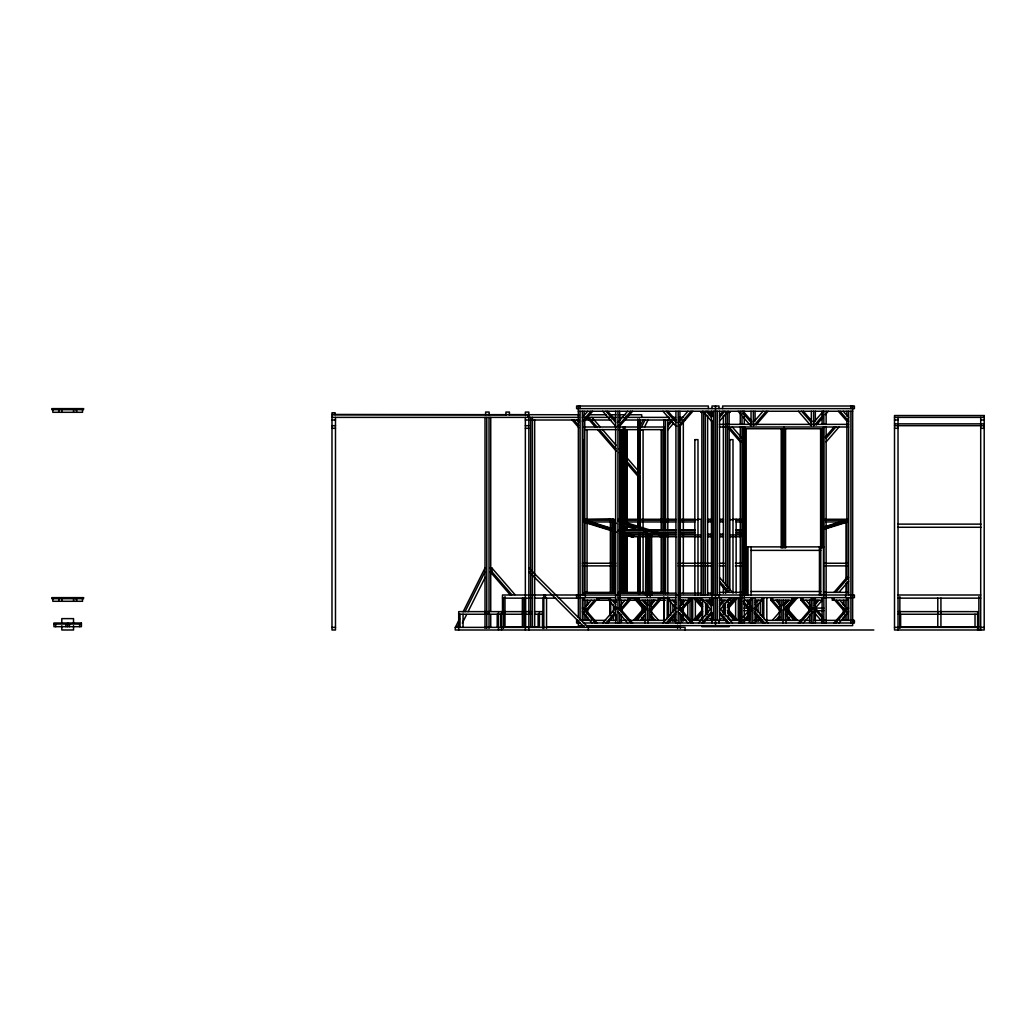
<?xml version="1.0" encoding="UTF-8"?>
<svg xmlns="http://www.w3.org/2000/svg" width="1036" height="1036" viewBox="0 0 1036 1036"><rect width="100%" height="100%" fill="white"/><g stroke="black" fill="none" stroke-linecap="round" stroke-linejoin="round"><path stroke-width="1.5" d="M331.973 417.236L331.986 412.755L335.133 412.755L335.133 414.594M527.971 417.327L527.971 414.698M525.356 414.685L525.356 412.069L528.852 412.069L528.852 629.992M532.4 627.376L532.4 417.378M583.851 519.748L583.851 439.64M584.99 593.162L584.99 522.014M613.856 593.356L613.856 531.183M645.545 595.001L645.894 530.665L642.877 529.746L619.269 529.746M659.44 536.7L659.712 534.952L619.761 522.584M662.561 536.7L662.833 534.952L618.272 521.16M665.669 536.7L665.941 534.952L618.388 520.24M631.766 536.972L632.18 535.198L633.747 535.198L633.333 536.972L631.766 536.972L619.463 533.19M631.507 536.907L632.051 535.159L618.362 530.924M455.309 627.376L459.557 618.893M463.092 611.823L485.016 567.974M457.174 627.376L459.311 623.089M465.022 611.667L485.016 571.691M462.341 623.089L466.627 614.516M468.052 611.667L485.185 577.402M640.054 426.185L643.149 420.007M641.465 427.078L645.001 420.007M644.496 427.078L648.031 420.007M587.723 411.253L582.361 417.443L584.123 417.443M590.934 411.253L582.361 421.147L584.123 421.147L592.696 411.253M617.922 422.455L627.622 411.253M630.833 411.253L617.922 426.172L619.67 426.172L632.595 411.253M667.857 424.125L671.432 420.007M667.819 426.185L672.286 421.03M667.819 429.901L673.529 423.297M678.192 422.455L687.904 411.253M691.116 411.253L678.192 426.172L679.94 426.172L692.864 411.253M719.554 415.371L723.128 411.253M719.515 417.443L724.876 411.253M719.515 421.147L728.088 411.253M585.871 606.436L591.219 600.245M594.444 600.245L585.871 610.152L587.619 610.152L596.192 600.245M753.327 422.455L763.027 411.253M754.312 425.019L766.239 411.253M756.073 425.019L767.987 411.253M602.719 622.999L615.643 608.08M625.032 600.245L619.67 606.436L621.419 606.436M605.943 622.999L615.643 611.797M607.692 622.999L615.449 614.037M633.436 620.37L642.009 610.476L645.519 610.476L636.946 620.37M635.197 620.37L643.77 610.476M650.958 602.784L653.638 599.689M655.166 600.245L649.805 606.436L651.553 606.436M640.157 620.37L645.519 614.18M813.597 422.455L823.309 411.253M814.594 425.019L823.542 414.698M816.342 425.019L823.296 416.99M825.291 414.698L828.269 411.253M663.001 622.999L675.925 608.08M825.355 437.088L834.084 427M679.94 606.436L685.301 600.245M826.132 438.215L835.832 427M666.213 622.999L675.925 611.797M667.961 622.999L675.731 614.037M679.94 610.152L688.513 600.245L688.513 597.63M826.132 441.919L839.056 427M681.701 610.152L690.274 600.245L690.274 597.63M693.278 620.37L701.851 610.476M695.027 620.37L702.641 611.577M696.775 620.37L702.486 613.778M699.986 620.37L702.667 617.275M698.549 622.999L711.473 608.08M701.773 622.999L711.473 611.797M703.522 622.999L712.25 612.911M719.554 604.376L723.128 600.245M719.515 606.436L724.876 600.245M719.515 610.152L728.088 600.245M727.44 601.748L731.015 597.63M727.557 605.322L734.226 597.63M735.974 597.63L727.402 607.523L729.15 607.523L737.723 597.63M755.14 602.304L756.928 600.245M743.097 617.262L748.07 611.525M755.115 604.376L758.676 600.245M743.278 620.758L748.134 615.151M754.273 609.051L761.9 600.245L761.9 597.63M745.039 620.758L748.911 616.278M782.607 605.4L787.075 600.245M786.376 602.784L788.163 600.712M783.462 606.436L788.823 600.245M772.364 620.37L779.978 611.577M794.055 597.63L785.482 607.523L788.979 607.523L797.552 597.63M783.462 610.152L792.035 600.245L792.035 597.63M775.575 620.37L779.15 616.252M787.23 607.523L795.803 597.63M777.324 620.37L780.004 617.275M814.529 603.34L817.21 600.245M798.406 622.999L811.33 608.08L813.079 608.08L800.155 622.999M814.49 605.4L818.958 600.245M814.555 609.051L822.17 600.245L801.009 600.245L801.009 597.63M803.366 622.999L813.079 611.797L811.33 611.797M833.954 592.372L846.878 577.453L848.626 577.453L835.702 592.372M838.927 592.372L848.626 581.17M833.954 622.999L846.878 608.08L848.626 608.08L835.702 622.999M838.927 622.999L848.626 611.797L846.878 611.797M824.824 526.664L846.282 520.02M824.811 527.156L847.629 520.098M825.239 528.438L846.697 521.794M825.07 528.995L847.642 522.014M583.825 519.256L610.67 518.816L615.267 520.24M612.121 519.256L613.778 518.816M578.347 411.253L852.654 411.253M700.647 412.302L705.348 412.302L705.348 595.001M709.595 412.302L712.548 412.302M725.64 412.302L730.354 412.302M331.986 414.594L528.852 414.685M333.579 414.607L506.708 414.75M508.689 414.685L579.033 414.75M588.681 414.75L606.358 414.75M609.44 414.75L616.006 414.75M619.075 414.75L625.653 414.75M628.722 414.75L641.724 414.75L641.724 417.378M579.033 417.378L331.986 417.378L331.986 629.992L335.483 629.992L335.483 417.378M585.444 417.378L616.006 417.378M619.049 417.378L623.866 417.378M625.615 417.378L669.114 417.378M672.079 417.378L675.511 417.378M678.515 417.378L683.475 417.378M894.508 417.378L984.2 417.378M331.986 420.007L335.483 420.007M525.356 420.007L528.852 420.007M530.652 420.007L579.007 420.007M585.301 420.007L611.149 420.007M623.866 420.007L670.719 420.007M673.18 420.007L676.391 420.007M678.515 420.007L685.081 420.007M894.508 420.007L898.018 420.007M980.703 420.007L984.2 420.007M894.508 423.853L984.2 423.853M719.385 424.371L848.626 424.371M331.986 425.692L335.483 425.692M525.356 425.692L528.852 425.692M894.508 425.692L984.2 425.692M583.915 427L616.303 427M618.583 427L664.348 427L664.348 529.525M719.385 427L848.626 427M331.986 428.308L335.483 428.308M525.356 428.308L528.852 428.308M894.508 428.308L898.018 428.308M980.703 428.308L984.2 428.308M743.356 428.749L823.439 428.749M584.783 429.629L616.303 429.629M618.583 429.629L664.348 429.629M640.054 429.901L643.084 429.901M618.414 519.256L675.744 519.256M678.93 519.256L694.845 519.256L694.845 595.001M707.523 519.256L712.315 519.256M720.279 519.256L723.465 519.256M740.921 519.256L732.996 519.256L732.996 593.162M825.135 519.256L847.163 519.256M585.262 520.189L612.017 520.189L611.745 521.95L589.497 521.95M618.246 520.189L675.692 520.189M678.891 520.189L694.845 520.189M707.523 520.072L712.315 520.072M720.279 520.072L723.465 520.072M736.143 520.189L740.934 520.189M825.265 520.189L845.726 520.189M622.778 521.95L675.627 521.95M678.826 521.95L694.845 521.95M707.523 521.846L712.315 521.846M720.279 521.846L723.465 521.846M736.143 521.95L740.947 521.95M825.601 521.95L841.504 521.95M897.72 524.125L981.001 524.125M897.72 527.272L981.001 527.272M649.106 529.746L675.925 529.746M679.072 529.746L694.845 529.746M736.143 529.746L740.882 529.746M619.127 530.665L645.894 530.665M652.11 530.665L675.86 530.665M679.02 530.665L694.845 530.665M736.143 530.665L740.895 530.665M623.361 532.426L645.622 532.426M656.617 532.426L675.731 532.426M678.917 532.426L694.845 532.426M736.143 532.426L740.921 532.426M629.953 534.019L656.707 534.019M662.936 534.019L675.705 534.019M678.891 534.019L694.845 534.019M736.143 534.019L740.934 534.019M707.523 534.136L712.315 534.136M720.279 534.136L723.465 534.136M675.576 534.952L632.957 534.952L632.698 536.7L676.417 536.7M678.787 534.952L701.152 534.952M707.523 534.952L712.315 534.952M720.279 534.952L723.465 534.952M729.849 534.952L740.96 534.952M679.486 536.7L701.152 536.79M707.523 536.79L712.315 536.79M720.279 536.79L723.465 536.726M729.849 536.79L740.753 536.7M746.192 546.879L823.801 546.879M751.061 550.375L820.771 550.375M582.361 563.247L615.811 563.247M678.192 563.247L711.641 563.247M719.36 563.247L724.281 563.247M735.366 563.247L741.711 563.247M824.695 563.247L847.047 563.247M582.361 565.876L615.811 565.876M678.192 565.876L711.641 565.876M719.36 565.876L724.281 565.876M735.366 565.876L741.711 565.876M824.695 565.876L847.047 565.876M490.132 567.974L491.88 567.974L514.97 594.638M751.061 591.504L820.771 591.504M584.783 592.372L610.709 592.372M618.583 592.372L646.14 592.372M650.867 592.372L664.348 592.372L664.348 532.75M719.372 592.372L742.022 592.372M824.384 592.372L848.626 592.372M583.436 593.162L615.41 593.162M618.272 593.162L675.744 593.162M678.891 593.162L701.152 593.162M707.523 593.162L712.315 593.162M743.356 593.252L746.192 593.252M531.377 595.001L502.486 595.001L502.486 612.483M533.449 595.001L742.022 595.001M823.853 595.001L743.356 595.001L743.356 427M824.384 595.001L854.402 595.001L854.402 597.63L678.813 597.63M898.018 595.001L980.703 595.001M615.436 597.63L576.599 597.63L576.599 595.001M618.531 597.63L675.692 597.63M502.486 598.148L531.118 598.148M534.291 598.148L555.749 598.148M558.274 598.148L579.15 598.148M597.5 598.148L610.346 598.148M628.93 598.148L634.433 598.148M659.44 598.148L664.944 598.148M898.018 598.148L980.703 598.148M597.513 598.445L610.476 598.445M629.823 598.445L636.285 598.445M658.909 598.445L665.371 598.445M583.359 600.245L615.293 600.245M618.531 600.245L636.324 600.284M638.966 597.63L638.966 600.245L665.371 600.284M669.101 597.63L669.101 600.245L675.576 600.245M678.813 600.245L691.802 600.245M712.885 600.245L700.336 600.245L700.336 597.63M719.411 600.245L730.652 600.245L730.652 597.63M739.186 600.245L740.947 600.245M744.094 600.245L752.188 600.245M755.296 600.245L761.9 600.245M770.862 597.63L770.862 600.245L792.035 600.245M847.629 600.245L832.245 600.245L832.245 597.63M706.565 601.294L712.548 601.294M749.3 606.436L751.048 606.436L745.687 600.245M779.435 606.436L781.183 606.436L775.834 600.245M809.582 606.436L811.33 606.436L805.969 600.245M743.965 608.08L752.796 608.08M815.021 608.08L823.853 608.08M749.3 610.152L751.048 610.152M743.965 610.709L752.796 610.709M815.021 610.709L823.853 610.709M531.546 611.629L458.702 611.629L458.702 629.992M534.511 611.629L542.475 611.629L542.475 627.376M898.018 611.629L977.634 611.629L977.634 629.992M584.123 611.797L582.361 611.797L592.074 622.999M458.702 614.244L531.546 614.244M534.511 614.244L542.475 614.244M898.018 614.244L977.634 614.244M709.634 618.621L712.561 618.621M719.644 618.621L721.354 618.621M591.375 620.37L580.095 620.37L580.095 411.253M593.667 620.37L605.892 620.37M608.974 620.37L616.303 620.37M620.396 620.37L626.845 620.37M629.253 620.37L665.578 620.37M668.777 620.37L676.754 620.37M686.505 620.37L681.481 620.37L681.481 615.734M691.064 620.37L702.628 620.37M705.503 620.37L727.091 620.37M729.979 620.37L740.287 620.37M742.877 620.37L749.52 620.37L749.52 609.531M754.078 620.37L762.224 620.37M765.41 620.37L801.747 620.37M804.143 620.37L809.828 620.37M814.089 620.37L837.321 620.37M839.613 620.37L854.402 620.37L854.402 622.999L583.19 622.999M580.095 622.999L576.599 622.999L576.599 620.37L578.347 620.37L578.347 625.627L584.174 625.627M53.937 624.048L81.404 624.048M586.415 625.627L852.654 625.627L852.654 406.008M503.405 626.845L530.29 626.845M533.436 626.845L538.189 626.845M546.555 626.845L582.141 626.845M586.998 626.845L677.583 626.845M701.773 626.676L729.24 626.676M899.857 626.845L978.865 626.845M331.986 627.376L335.483 627.376M894.508 627.376L977.634 627.376M980.703 627.376L984.2 627.376M873.814 629.992L455.257 629.992L455.257 627.376L685.081 627.376L685.081 629.992M609 519.256L615.151 521.16M627.22 525.77L634.938 528.166M610.269 521.496L616.42 523.387M619.489 524.345L637.93 530.043M644.081 531.947L650.22 533.851M583.177 519.541L615.358 529.5M618.427 530.458L633.747 535.198M583.139 520.02L615.319 529.979M587.36 522.74L614.944 531.274M621.082 533.177L633.333 536.972M583.346 522.014L616.459 532.258M528.852 567.974L588.241 627.376M528.852 571.691L584.537 627.376M843.265 411.253L848.626 417.443M840.054 411.253L848.626 421.147L846.878 421.147L838.305 411.253M803.366 411.253L812.107 421.341M801.618 411.253L811.33 422.455M798.406 411.253L810.333 425.019M743.097 411.253L751.825 421.341M743.278 413.493L751.048 422.455M738.124 411.253L741.116 414.698M743.097 416.99L750.051 425.019M732.31 427L742.022 438.215M729.098 427L742.022 441.919L740.274 441.919L727.35 427M707.86 411.253L712.328 416.407M706.112 411.253L711.473 417.443M702.9 411.253L711.473 421.147M839.769 600.245L845.13 606.436M836.557 600.245L845.13 610.152L843.382 610.152L834.809 600.245M667.961 411.253L675.731 420.215M666.213 411.253L675.925 422.455M663.001 411.253L675.925 426.172M816.342 609.22L823.296 617.262M814.594 609.22L823.542 619.554M814.568 612.911L821.367 620.758M811.33 610.152L802.758 600.245L802.758 597.63M801.009 600.245L809.582 610.152M797.552 620.37L788.979 610.476L785.482 610.476L794.055 620.37M787.23 610.476L795.803 620.37M777.363 599.689L779.15 601.748M790.844 620.37L785.482 614.18L787.23 614.18L787.23 620.37M607.692 411.253L615.449 420.215M770.862 600.245L779.435 610.152L781.183 610.152L772.61 600.245L772.61 597.63M605.943 411.253L615.643 422.455M602.719 411.253L615.643 426.172M591.944 417.378L600.336 427.065M602.434 429.487L616.057 445.221M619.204 448.847L621.302 451.269M626.547 457.329L640.17 473.063M755.076 608.08L767.987 622.999M588.733 417.378L597.125 427.078M599.235 429.5L616.031 448.899M619.178 452.525L621.276 454.959M626.521 461.02L640.17 476.767M588.034 418.583L595.376 427.078M597.474 429.5L616.381 451.32M625.822 462.224L638.422 476.767M755.076 611.797L764.775 622.999M754.299 612.911L763.027 622.999M743.434 601.346L750.103 609.051M743.589 603.548L748.342 609.051M719.515 577.453L732.439 592.372M719.515 581.17L729.227 592.372M719.709 583.41L727.479 592.372M577.13 420.007L578.917 422.066M573.918 420.007L578.671 425.498M572.157 420.007L578.826 427.7M737.723 620.37L729.15 610.476L727.402 610.476L735.974 620.37M727.557 612.677L734.226 620.37M727.44 616.252L731.015 620.37M719.515 608.08L732.439 622.999M719.515 611.797L729.227 622.999M707.86 600.245L712.328 605.4M719.709 614.037L727.479 622.999M706.112 600.245L711.473 606.436M702.9 600.245L711.473 610.152M699.986 597.63L702.667 600.712M696.775 597.63L702.486 604.221M695.027 597.63L702.641 606.423M693.278 597.63L701.851 607.523M674.06 600.245L675.848 602.304M692.864 622.999L679.94 608.08L678.192 608.08L691.116 622.999M672.312 600.245L675.886 604.376M669.101 600.245L675.77 607.951M678.192 611.797L687.904 622.999M643.926 600.245L648.394 605.4M642.178 600.245L647.539 606.436M651.009 611.577L658.637 620.37M636.946 597.63L645.519 607.523L642.009 607.523L633.436 597.63M638.966 600.245L647.539 610.152M650.958 615.216L655.412 620.37M635.197 597.63L643.77 607.523M650.984 617.275L653.664 620.37M613.791 600.245L615.578 602.304M632.595 622.999L619.67 608.08L617.922 608.08L630.833 622.999M612.043 600.245L615.604 604.376M615.488 607.951L608.818 600.245L608.818 597.63M617.922 611.797L627.622 622.999M597.034 622.999L584.123 608.08L582.361 608.08L595.286 622.999M511.797 594.69L491.88 571.691L490.714 569.217M510.049 594.69L490.132 571.691L491.88 571.691L491.88 567.974M846.14 520.551L846.684 522.312M651.592 535.547L651.838 595.001M650.025 536L650.181 597.63M648.432 535.534L648.678 593.162M980.703 417.378L980.703 629.992M978.865 596.594L978.865 629.992M975.018 614.244L975.018 627.376M940.934 598.148L940.934 626.845M937.787 598.148L937.787 626.845M900.634 614.244L900.634 627.376M899.857 596.594L899.857 628.412M898.018 417.378L898.018 629.992M853.496 620.37L853.496 622.999M850.906 406.008L850.906 408.624M850.906 411.253L850.906 622.999M848.626 411.253L848.626 595.001M848.626 597.63L848.626 620.37M846.878 411.253L846.878 416.084M846.878 418.673L846.878 578.878M846.878 582.102L846.878 593.382M846.878 597.63L846.878 609.751M846.878 612.794L846.878 620.37M845.998 522.014L845.998 578.658M845.998 583.462L845.998 593.162M845.648 595.001L845.648 597.63M845.13 600.245L845.13 611.085M845.13 614.18L845.13 620.37M843.382 600.245L843.382 604.894M843.382 607.99L843.382 614.18M843.382 617.275L843.382 620.37M833.993 597.63L833.993 600.245M826.132 411.253L826.132 424.371M826.132 427L826.132 622.999M823.853 411.253L823.853 424.371M823.853 427L823.853 622.999M823.439 427L823.439 595.001M822.105 411.253L822.105 424.371M822.105 597.293L822.105 622.999M821.924 428.749L821.924 548.096M820.771 546.879L820.771 595.001M820.603 428.749L820.603 548.096M819.45 546.879L819.45 595.001M815.345 411.253L815.345 420.953M815.345 597.63L815.345 622.999M815.112 599.145L815.112 602.175M815.112 606.72L815.112 620.37M813.597 411.253L813.597 425.796M813.079 597.63L813.079 622.999M811.33 411.253L811.33 425.796M811.33 597.63L811.33 610.308M811.33 612.936L811.33 622.999M809.582 600.245L809.582 605.011M809.582 608.184L809.582 611.344M809.582 614.516L809.582 622.455M788.979 604.894L788.979 611.085M788.979 617.275L788.979 620.37M787.23 606.436L787.23 611.085M786.013 620.37L786.013 622.999M785.573 428.749L785.573 548.096M785.482 600.245L785.482 603.34M785.482 606.436L785.482 620.37M784.058 427L784.058 548.096M783.462 600.245L783.462 620.37M783.203 600.245L783.203 604.894M783.203 609.531L783.203 620.37M782.983 620.37L782.983 622.999M782.543 428.749L782.543 548.096M781.222 428.749L781.222 548.096M781.183 600.245L781.183 620.37M779.435 600.245L779.435 604.894M779.435 607.99L779.435 620.37M766.821 597.63L766.821 620.37M763.791 597.63L763.791 618.855M762.47 597.63L762.47 617.339M760.359 600.245L760.359 615.41M760.359 618.453L760.359 621.483M758.093 603.276L758.093 612.38M758.093 616.925L758.093 621.483M756.332 604.804L756.332 610.864M756.332 613.895L756.332 621.483M755.076 411.253L755.076 420.953M755.076 597.63L755.076 622.999M753.327 411.253L753.327 425.796M752.796 597.63L752.796 622.999M751.048 411.253L751.048 425.796M751.061 546.879L751.061 595.001M751.048 597.63L751.048 622.999M749.52 600.245L749.52 604.894M749.3 600.245L749.3 605.011M749.3 609.764L749.3 622.455M748.018 546.879L748.018 595.001M747.759 600.245L747.759 604.894M747.759 609.531L747.759 620.37M746.71 546.879L746.71 595.001M746.192 428.749L746.192 595.001M744.677 427L744.677 595.001M744.288 411.253L744.288 424.371M744.288 427L744.288 622.999M742.022 411.253L742.022 424.371M742.022 427L742.022 622.999M740.947 597.63L740.947 622.999M740.727 597.63L740.727 600.245M740.274 411.253L740.274 424.371M740.274 427L740.274 438.254M740.274 441.465L740.274 622.999M739.186 597.63L739.186 622.999M738.254 597.63L738.254 620.37M736.143 519.256L736.143 593.162M735.638 599.145L735.638 618.855M729.849 519.256L729.849 589.937M729.15 412.302L729.15 425.239M729.15 428.464L729.15 590.144M729.15 606.073L729.15 612.431M728.399 599.145L728.399 618.855M727.389 412.302L727.389 588.526M725.64 413.921L725.64 585.301M725.64 588.526L725.64 593.382M725.368 602.175L725.368 615.824M724.047 603.69L724.047 614.309M724.047 617.339L724.047 620.37M723.374 415.54L723.374 582.064M723.374 585.301L723.374 593.382M723.374 604.48L723.374 614.011M723.374 617.197L723.374 620.37M722.61 408.624L722.61 406.008L854.402 406.008L854.402 408.624L576.599 408.624L576.599 406.008L708.378 406.008L708.378 408.624M721.406 598.678L721.406 601.294M719.515 411.253L719.515 595.001M719.515 597.63L719.515 620.37M718.997 408.624L718.997 406.008L711.991 406.008L711.991 408.624M718.997 595.001L718.997 597.63M717.249 411.253L717.249 595.001M717.249 597.63L717.249 620.37M715.5 406.008L715.5 625.627M713.752 411.253L713.752 595.001M713.752 597.63L713.752 620.37M711.991 412.302L711.991 415.54M711.991 420.383L711.991 597.63M712.004 599.041L711.991 604.894M711.991 613.299L711.991 622.999L711.9 620.37M711.473 411.253L711.473 595.001M711.473 597.63L711.473 620.37M709.595 598.678L709.595 601.294M707.627 415.54L707.627 595.001M707.614 604.48L707.614 614.011M707.614 617.197L707.614 620.37M706.94 603.69L706.94 614.309M706.94 617.339L706.94 620.37M705.633 602.175L705.633 615.824M703.599 412.302L703.599 595.001M702.602 599.145L702.602 620.37M701.851 412.302L701.851 595.001M701.851 605.05L701.838 612.431M701.838 617.197L701.838 620.37M701.152 595.001L701.152 519.256L697.992 519.256L697.992 595.001M695.363 597.63L695.363 618.855M692.734 597.63L692.734 620.37M691.802 597.63L691.802 622.999M690.054 597.63L690.054 621.483M687.774 601.761L687.774 618.453M683.333 421.613L683.333 529.318M683.333 532.53L683.333 593.615M683.333 600.051L683.333 603.263M683.333 606.474L683.333 614.516M683.333 617.728L683.333 620.94M683.229 600.245L683.229 604.894M683.229 607.99L683.229 612.639M683.229 615.734L683.229 620.37M681.701 600.245L681.701 605.011M681.701 608.184L681.701 611.344M681.701 614.516L681.701 622.455M681.481 600.245L681.481 604.894M681.481 607.99L681.481 611.085M680.302 424.825L680.302 529.318M680.302 532.53L680.302 593.615M680.328 595.001L680.328 597.63M680.302 625.226L680.302 628.412M679.94 411.253L679.94 422.571M679.94 425.796L679.94 608.909M679.94 612.936L679.94 622.999M678.192 411.253L678.192 622.999M677.583 625.226L677.583 628.412M675.925 411.253L675.925 622.999M674.656 604.804L674.656 610.864M674.656 615.41L674.656 621.483M672.908 604.804L672.908 612.38M672.908 615.41L672.908 621.483M670.629 600.245L670.629 615.41M670.629 618.453L670.629 621.483M668.518 597.63L668.518 617.339M667.819 420.007L667.819 529.318M667.819 532.53L667.819 593.615M667.819 596.827L667.819 617.728M667.21 597.63L667.21 618.855M665.539 420.007L665.539 529.318M665.539 532.53L665.539 593.615M664.18 597.63L664.18 620.37M663.791 420.007L663.791 529.318M663.791 532.53L663.791 593.615M663.791 596.827L663.791 620.94M662.082 429.629L662.082 529.525M662.082 532.75L662.082 592.372M661.201 429.629L661.201 529.525M661.201 532.75L661.201 592.372M660.126 597.63L660.126 600.245L651.553 610.152L649.805 610.152L658.378 600.245L658.378 597.63M651.553 600.245L651.553 604.894M651.553 607.99L651.553 620.37M649.805 600.245L649.805 620.37M648.691 535.625L648.691 595.001M648.018 620.37L648.018 622.999M647.785 600.245L647.785 604.894M647.785 607.99L647.785 620.37M647.539 600.245L647.539 620.37M647.111 532.918L647.15 597.63M645.519 600.245L645.519 603.34M645.519 606.436L645.519 620.37M644.975 620.37L644.975 622.999M643.77 606.436L643.77 611.085M643.77 615.734L643.77 620.37M643.084 429.642L643.084 529.318M643.084 532.53L643.084 593.615M642.009 606.436L642.009 611.085M642.009 617.275L642.009 620.37M640.054 420.007L640.054 527.712M640.054 532.53L640.054 593.615M639.497 418.997L639.497 472.299M639.497 475.524L639.497 519.14M639.497 522.377L639.497 527.22M639.497 536.907L639.497 593.447M638.746 420.007L638.746 527.712M638.746 532.53L638.746 593.615M637.749 418.997L637.749 472.299M637.749 475.524L637.749 519.14M637.749 522.377L637.749 527.22M637.749 536.907L637.749 593.447M629.992 597.63L629.992 600.245L621.419 610.152L619.67 610.152L628.243 600.245L628.243 597.63M627.22 429.629L627.22 523.089M627.22 526.314L627.22 529.525M627.22 532.75L627.22 592.372M626.34 429.629L626.34 523.089M626.34 526.314L626.34 529.525M626.34 532.75L626.34 592.372M624.941 427L624.941 519.865M624.941 526.314L624.941 529.525M624.941 534.369L624.941 592.372M624.19 427L624.19 519.865M624.19 524.695L624.19 529.525M624.19 534.369L624.19 592.372M624.073 427L624.073 519.865M624.073 526.314L624.073 529.525M624.073 534.369L624.073 592.372M623.309 427L623.309 519.865M623.309 526.314L623.309 529.525M623.309 534.369L623.309 592.372M621.911 429.629L621.911 519.865M621.911 524.695L621.911 529.525M621.911 532.75L621.911 592.372M621.419 600.245L621.419 605.011M621.419 608.184L621.419 611.344M621.419 614.516L621.419 622.455M621.043 429.629L621.043 519.865M621.043 523.089L621.043 529.525M621.043 532.75L621.043 592.372M620.046 595.001L620.046 597.63M619.67 411.253L619.67 422.571M619.67 425.796L619.67 608.909M619.67 612.936L619.67 622.999M617.922 411.253L617.922 622.999M615.889 599.145L615.889 602.175M615.889 606.72L615.889 609.751M615.889 614.309L615.889 620.37M615.643 411.253L615.643 622.999M615.112 530.108L615.112 522.014L613.519 521.522L611.965 522.053L611.965 593.162M615.177 531.856L615.177 593.162M613.429 604.532L613.429 612.496M613.429 615.682L613.429 620.473M610.709 599.74L610.709 615.682M610.372 521.561L610.372 593.162M609.79 599.74L609.79 615.682M598.743 597.63L598.743 600.245M596.995 597.63L596.995 600.245M588.344 627.376L588.344 629.992M587.619 600.245L587.619 604.894M587.619 609.531L587.619 612.639M587.619 617.275L587.619 620.37M587.062 429.629L587.062 519.865M587.062 523.089L587.062 592.372M585.871 600.245L585.871 611.085M585.871 614.18L585.871 620.37M585.34 595.001L585.34 597.63M584.757 420.007L584.783 519.865M584.123 411.253L584.123 416.084M584.123 419.308L584.123 595.001M584.123 597.63L584.123 609.751M584.123 612.794L584.123 620.37M582.361 411.253L582.361 595.001M582.361 597.63L582.361 620.37M580.095 406.008L580.095 408.624M578.347 406.008L578.347 617.339M577.492 620.37L577.492 622.999M546.555 598.148L546.555 628.412M545.428 595.001L545.428 598.148M543.835 595.001L543.835 628.412M542.916 598.148L542.916 628.412M539.432 611.629L539.432 627.376M538.124 614.244L538.124 627.376M534.667 420.007L534.667 627.376M530.652 417.378L530.652 627.376M525.537 598.148L525.537 626.845M525.356 417.378L525.356 629.992M523.944 598.148L523.944 626.845M522.377 598.148L522.377 626.845M509.427 414.672L509.427 412.056L505.931 412.056L505.931 414.672M504.998 596.594L504.998 626.819M503.975 614.244L503.975 627.376M503.405 598.148L503.405 628.412M501.553 611.629L501.553 629.992M500.945 614.244L500.945 627.376M498.523 611.629L498.523 629.992M497.202 614.244L497.202 627.376M490.74 417.378L490.74 611.214M490.74 614.452L490.74 627.376M489.134 414.672L489.134 412.043L485.625 412.043L485.625 414.672M489.031 417.378L489.031 628.386M486.765 417.378L486.765 628.386M485.016 417.378L485.016 628.386M463.053 614.244L463.053 627.376M460.023 614.244L460.023 627.376M82.517 409.673L82.517 412.302L52.81 412.302L52.81 409.673M82.517 598.678L82.517 601.294L52.81 601.294L52.81 598.678M79.655 624.048L79.655 626.676M76.612 409.673L76.612 412.302M76.612 598.678L76.612 601.294M75.602 408.624L75.602 409.673M75.589 597.63L75.589 598.678M73.582 409.673L73.582 412.302M73.582 598.678L73.582 601.294M73.53 622.882L73.53 618.621L61.797 618.621L61.797 622.882M73.53 625.731L73.53 629.992L61.797 629.992L61.797 625.731M69.425 624.048L69.425 626.676M67.664 622.999L67.664 626.676M65.915 624.048L65.915 626.676M61.759 409.673L61.759 412.302M61.759 598.678L61.759 601.294M59.738 408.624L59.738 409.673M59.725 597.63L59.725 598.678M58.728 409.673L58.728 412.302M58.728 598.678L58.728 601.294M55.685 624.048L55.685 626.676M694.845 439.64L694.845 519.748L697.992 519.748L697.992 439.64L694.845 439.64M729.849 439.64L729.849 519.748L732.996 519.748L732.996 439.64L729.849 439.64M83.527 408.624L51.8 408.624L51.8 409.673L83.527 409.673L83.527 408.624M984.2 415.54L894.508 415.54L894.508 629.992L984.2 629.992L984.2 415.54M83.527 597.63L51.8 597.63L51.8 598.678L83.527 598.678L83.527 597.63M81.404 622.999L53.937 622.999L53.937 626.676L81.404 626.676L81.404 622.999M719.101 622.999L719.101 620.37L718.997 622.999M613.532 593.162L613.532 521.548L613.519 593.162"/></g></svg>
